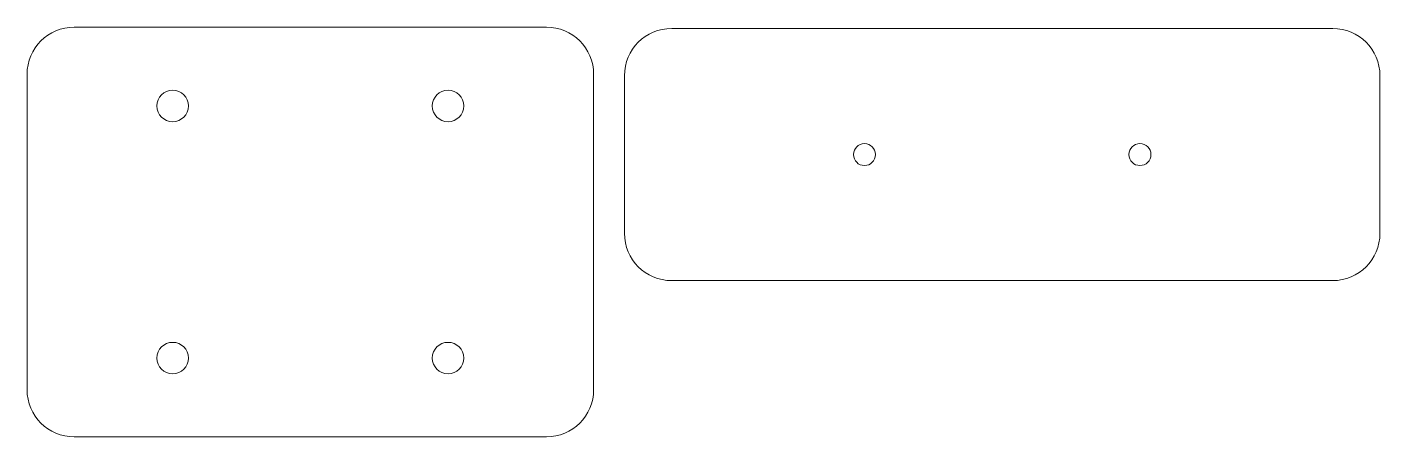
# Model space of a CAD drawing. Header units: inches. Extents: x 0.03 to 4.33, y 10.68 to 11.98.
import ezdxf

# ---------------------------------------------------------------- set-up
doc = ezdxf.new("R2010")
doc.units = ezdxf.units.IN
doc.header["$MEASUREMENT"] = 0
doc.linetypes.add('CENTERX2', pattern=[0.8, 0.5, -0.1, 0.1, -0.1])
doc.layers.add('SLD-0', color=179, linetype='Continuous')

msp = doc.modelspace()

# ---------------------------------------------------------------- linework, layer by layer
at = {"layer": 'SLD-0', "color": 179, "linetype": 'Continuous', "lineweight": 0}
for p, q in [((0.1829, 11.9757), (1.6829, 11.9757)), ((2.0808, 11.9715), (4.1808, 11.9715)), ((0.0329, 11.8257), (0.0329, 10.8257)), ((1.8329, 11.8257), (1.8329, 10.8257)), ((1.9308, 11.8215), (1.9308, 11.3215)), ((4.3308, 11.8215), (4.3308, 11.3215)), ((2.0808, 11.1715), (4.1808, 11.1715)), ((0.1829, 10.6757), (1.6829, 10.6757))]:
    msp.add_line(p, q, dxfattribs=at)
at = {"layer": 'SLD-0', "color": 179, "linetype": 'CENTERX2', "lineweight": 0}
for p, q in [((2.6538, 11.9715), (2.6933, 11.9715)), ((2.6933, 11.1715), (3.5683, 11.1715))]:
    msp.add_line(p, q, dxfattribs=at)
at = {"layer": 'SLD-0', "color": 179, "linetype": 'Continuous', "lineweight": 0}
for centre, radius in [((0.4954, 11.7257), 0.05), ((1.3704, 11.7257), 0.05), ((2.6933, 11.5715), 0.035), ((3.5683, 11.5715), 0.035), ((0.4954, 10.9257), 0.05), ((1.3704, 10.9257), 0.05)]:
    msp.add_circle(centre, radius, dxfattribs=at)
for centre, start, end in [((0.1829, 11.8257), 90, 180), ((1.6829, 11.8257), 0, 90), ((2.0808, 11.8215), 90, 180), ((4.1808, 11.8215), 0, 90), ((2.0808, 11.3215), 180, 270), ((4.1808, 11.3215), 270, 0), ((0.1829, 10.8257), 180, 270), ((1.6829, 10.8257), 270, 0)]:
    msp.add_arc(centre, 0.15, start, end, dxfattribs=at)

doc.saveas('drawing.dxf')
